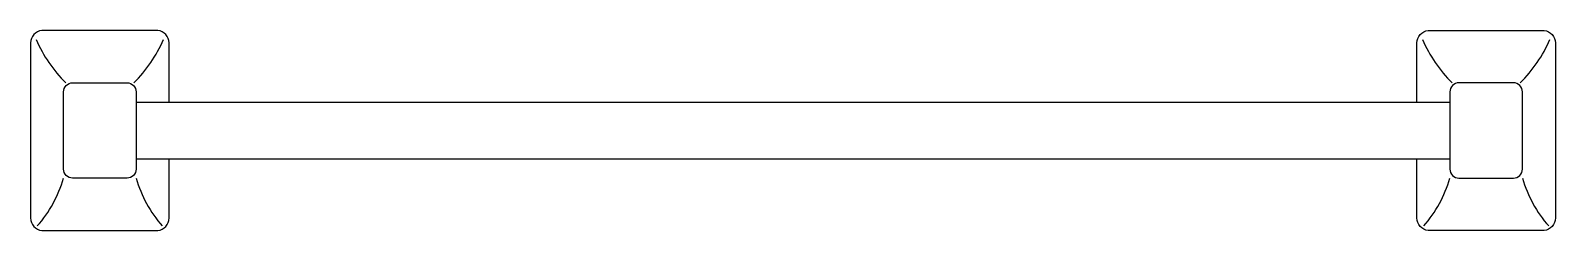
# Model space of a CAD drawing. Header units: millimetres. Extents: x -2995.338 to -2994.667, y 2923.438 to 2923.526.
import ezdxf

# ---------------------------------------------------------------- set-up
doc = ezdxf.new("R2010")
doc.units = ezdxf.units.MM
doc.header["$LTSCALE"] = 10
doc.layers.add('banheiro_acessórios', color=2, linetype='Continuous')

msp = doc.modelspace()

# ---------------------------------------------------------------- linework, layer by layer
at = {"layer": 'banheiro_acessórios'}
for points in [[(-2995.27657, 2923.49423), (-2995.27657, 2923.52023, 0.384844), (-2995.28157, 2923.52573), (-2995.30707, 2923.52573), (-2995.33257, 2923.52573, 0.384844), (-2995.33757, 2923.52023), (-2995.33757, 2923.48173), (-2995.33757, 2923.44323, 0.384844), (-2995.33257, 2923.43773), (-2995.30707, 2923.43773)], [(-2994.72757, 2923.49423), (-2994.72757, 2923.52023, -0.384844), (-2994.72257, 2923.52573), (-2994.69707, 2923.52573), (-2994.67157, 2923.52573, -0.384844), (-2994.66657, 2923.52023), (-2994.66657, 2923.48173), (-2994.66657, 2923.44323, -0.384844), (-2994.67157, 2923.43773), (-2994.69707, 2923.43773)], [(-2995.30707, 2923.43773), (-2995.28157, 2923.43773, 0.384844), (-2995.27657, 2923.44323), (-2995.27657, 2923.46923)], [(-2994.69707, 2923.43773), (-2994.72257, 2923.43773, -0.384844), (-2994.72757, 2923.44323), (-2994.72757, 2923.46923)]]:
    msp.add_lwpolyline(points, format="xyb", dxfattribs=at)
for points in [[(-2995.30707, 2923.50273), (-2995.29507, 2923.50273, -0.401711), (-2995.29107, 2923.49873), (-2995.29107, 2923.48173), (-2995.29107, 2923.46473, -0.401711), (-2995.29507, 2923.46073), (-2995.30707, 2923.46073), (-2995.31907, 2923.46073, -0.401711), (-2995.32307, 2923.46473), (-2995.32307, 2923.48173), (-2995.32307, 2923.49873, -0.401711), (-2995.31907, 2923.50273)], [(-2994.69707, 2923.50273), (-2994.70907, 2923.50273, 0.401711), (-2994.71307, 2923.49873), (-2994.71307, 2923.48173), (-2994.71307, 2923.46473, 0.401711), (-2994.70907, 2923.46073), (-2994.69707, 2923.46073), (-2994.68507, 2923.46073, 0.401711), (-2994.68107, 2923.46473), (-2994.68107, 2923.48173), (-2994.68107, 2923.49873, 0.401711), (-2994.68507, 2923.50273)]]:
    msp.add_lwpolyline(points, format="xyb", close=True, dxfattribs=at)
for points in [[(-2995.29107, 2923.49423), (-2995.00207, 2923.49423), (-2994.71307, 2923.49423)], [(-2995.29107, 2923.46923), (-2995.00207, 2923.46923), (-2994.71307, 2923.46923)]]:
    msp.add_lwpolyline(points, dxfattribs=at)
at = {"layer": 'banheiro_acessórios', "color": 1}
for centre, radius, start, end in [((-2995.27967, 2923.54568), 0.06035, 203.38557, 225.37512), ((-2995.33447, 2923.54568), 0.06035, 314.62488, 336.61443), ((-2994.66967, 2923.54568), 0.06035, 203.38557, 225.37512), ((-2994.72447, 2923.54568), 0.06035, 314.62488, 336.61443), ((-2995.37525, 2923.47565), 0.05427, 318.55105, 344.03704), ((-2995.23889, 2923.47565), 0.05427, 195.96296, 221.44895), ((-2994.76525, 2923.47565), 0.05427, 318.55105, 344.03704), ((-2994.62889, 2923.47565), 0.05427, 195.96296, 221.44895)]:
    msp.add_arc(centre, radius, start, end, dxfattribs=at)

doc.saveas('drawing.dxf')
